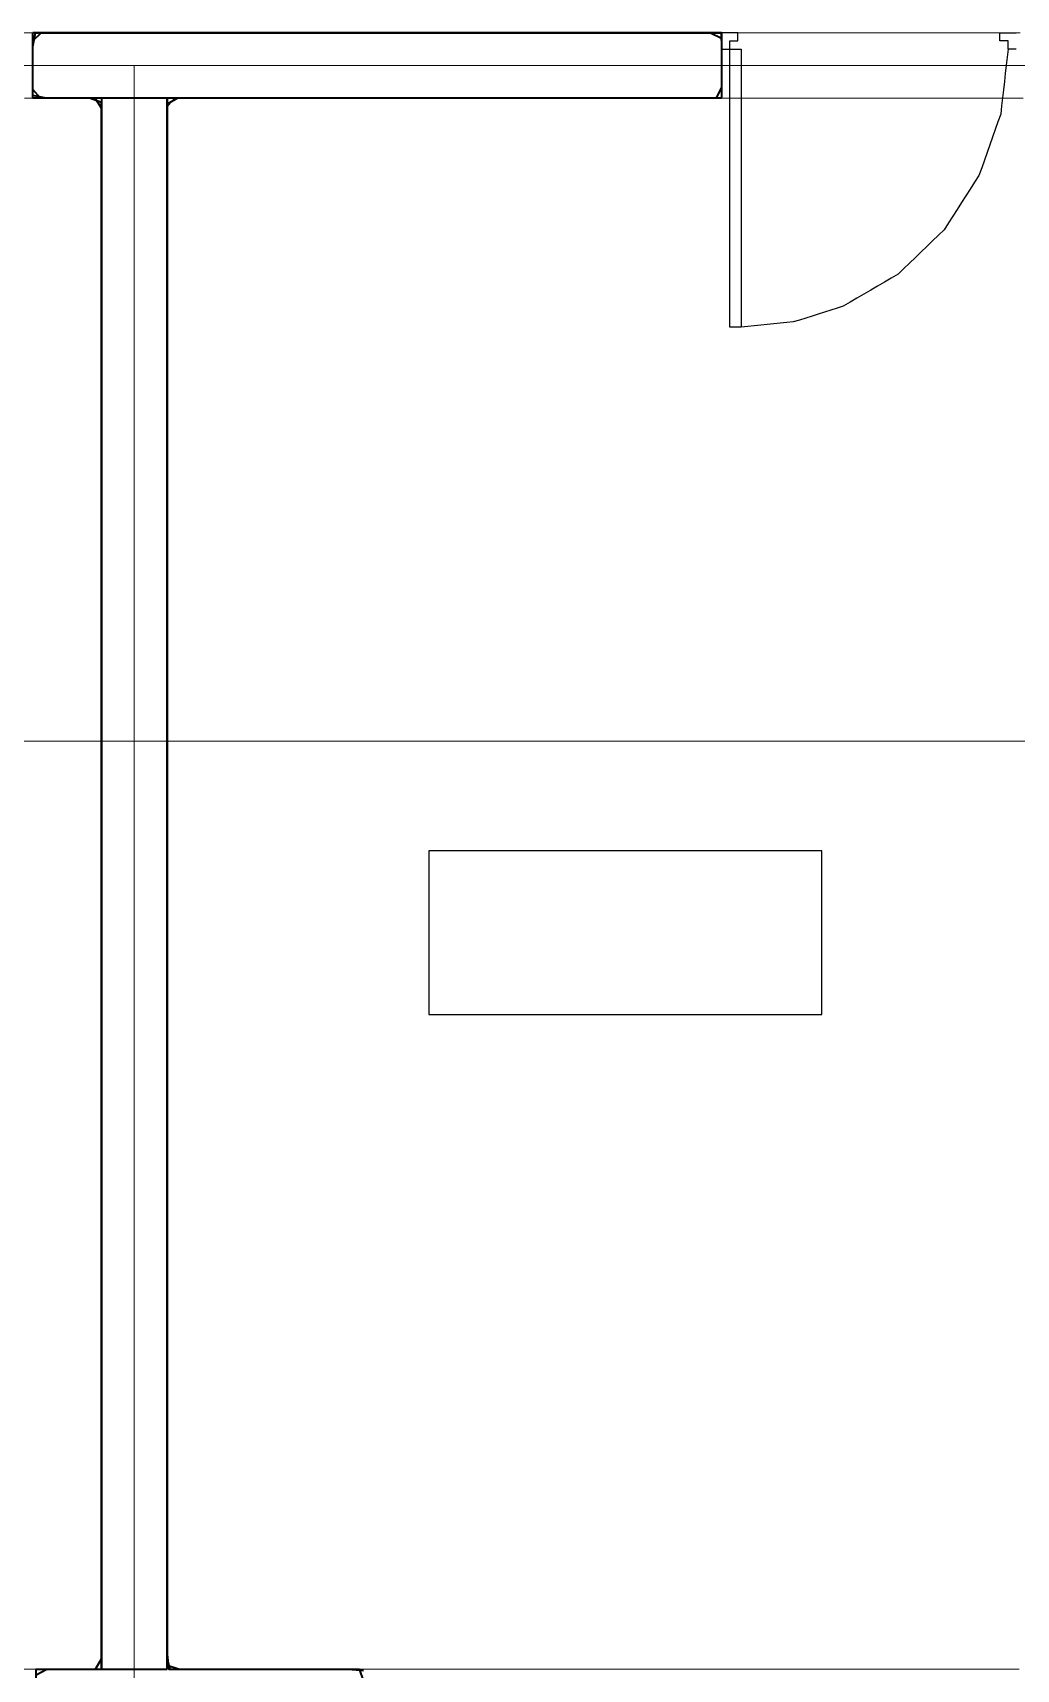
# Model space of a CAD drawing. Header units: metres. Extents: x -15 to 373, y -62 to 319.
# Drawn here: x 124.2 to 154.2, y 66.5 to 116.5 of the extents above; entities that cross this region are included whole.
import ezdxf

# ---------------------------------------------------------------- set-up
doc = ezdxf.new("R2010")
doc.units = ezdxf.units.M
for name, color, linetype in [('A-ANNO', 7, 'Continuous'), ('A-DOOR', 7, 'Continuous'), ('A-MAT', 7, 'Continuous'), ('A-WALL', 7, 'Continuous')]:
    doc.layers.add(name, color=color, linetype=linetype)

msp = doc.modelspace()

# ---------------------------------------------------------------- linework, layer by layer
at = {"linetype": 'Continuous', "lineweight": 25}
msp.add_lwpolyline([(136.307, 86.461), (148.307, 86.461), (148.307, 91.461), (136.307, 91.461), (136.307, 86.461)], close=True, dxfattribs=at)
at = {"layer": 'A-ANNO', "linetype": 'Continuous', "lineweight": 18, "true_color": 0x000000}
for p, q in [((20.207, 115.461), (280.686, 115.461)), ((127.307, 115.461), (127.307, 51.827)), ((43.31, 94.818), (293.307, 94.818))]:
    msp.add_line(p, q, dxfattribs=at)
at = {"layer": 'A-DOOR', "linetype": 'Continuous', "lineweight": 25, "true_color": 0x000000}
for points in [[(145.742, 116.461), (145.679, 116.461), (145.617, 116.461), (145.554, 116.461), (145.492, 116.461), (145.429, 116.461), (145.367, 116.461), (145.304, 116.461), (145.242, 116.461)], [(145.492, 116.211), (145.523, 116.211), (145.554, 116.211), (145.585, 116.211), (145.617, 116.211), (145.648, 116.211), (145.679, 116.211), (145.71, 116.211), (145.742, 116.211)], [(145.492, 115.961), (145.492, 115.992), (145.492, 116.023), (145.492, 116.054), (145.492, 116.086), (145.492, 116.117), (145.492, 116.148), (145.492, 116.179), (145.492, 116.211)], [(145.742, 116.211), (145.742, 116.242), (145.742, 116.273), (145.742, 116.304), (145.742, 116.336), (145.742, 116.367), (145.742, 116.398), (145.742, 116.429), (145.742, 116.461)], [(153.742, 116.461), (153.804, 116.461), (153.867, 116.461), (153.929, 116.461), (153.992, 116.461), (154.054, 116.461), (154.117, 116.461), (154.179, 116.461), (154.242, 116.461)], [(153.742, 116.211), (153.742, 116.242), (153.742, 116.273), (153.742, 116.304), (153.742, 116.336), (153.742, 116.367), (153.742, 116.398), (153.742, 116.429), (153.742, 116.461)], [(153.992, 116.211), (153.96, 116.211), (153.929, 116.211), (153.898, 116.211), (153.867, 116.211), (153.835, 116.211), (153.804, 116.211), (153.773, 116.211), (153.742, 116.211)], [(153.992, 115.961), (153.992, 115.992), (153.992, 116.023), (153.992, 116.054), (153.992, 116.086), (153.992, 116.117), (153.992, 116.148), (153.992, 116.179), (153.992, 116.211)], [(145.242, 115.961), (145.273, 115.961), (145.304, 115.961), (145.335, 115.961), (145.367, 115.961), (145.398, 115.961), (145.429, 115.961), (145.46, 115.961), (145.492, 115.961)], [(145.492, 107.461), (145.492, 107.961), (145.492, 108.461), (145.492, 108.961), (145.492, 109.461), (145.492, 109.961), (145.492, 110.461), (145.492, 110.961), (145.492, 111.461), (145.492, 111.961), (145.492, 112.461), (145.492, 112.961), (145.492, 113.461), (145.492, 113.961), (145.492, 114.461), (145.492, 114.961), (145.492, 115.461), (145.492, 115.961)], [(145.492, 115.961), (145.535, 115.961), (145.579, 115.961), (145.623, 115.961), (145.667, 115.961), (145.71, 115.961), (145.754, 115.961), (145.798, 115.961), (145.842, 115.961)], [(145.842, 115.961), (145.842, 115.461), (145.842, 114.961), (145.842, 114.461), (145.842, 113.961), (145.842, 113.461), (145.842, 112.961), (145.842, 112.461), (145.842, 111.961), (145.842, 111.461), (145.842, 110.961), (145.842, 110.461), (145.842, 109.961), (145.842, 109.461), (145.842, 108.961), (145.842, 108.461), (145.842, 107.961), (145.842, 107.461)], [(153.992, 115.961), (153.963, 115.713), (153.935, 115.465), (153.907, 115.217), (153.879, 114.969), (153.851, 114.72), (153.823, 114.472), (153.795, 114.224), (153.766, 113.976)], [(154.242, 115.961), (154.21, 115.961), (154.179, 115.961), (154.148, 115.961), (154.117, 115.961), (154.085, 115.961), (154.054, 115.961), (154.023, 115.961), (153.992, 115.961)], [(153.766, 113.976), (153.684, 113.742), (153.601, 113.508), (153.518, 113.273), (153.435, 113.039), (153.352, 112.805), (153.269, 112.57), (153.186, 112.336), (153.103, 112.102)], [(153.103, 112.102), (152.97, 111.894), (152.837, 111.686), (152.704, 111.479), (152.571, 111.271), (152.438, 111.063), (152.305, 110.856), (152.172, 110.648), (152.039, 110.44)], [(152.039, 110.44), (151.863, 110.271), (151.687, 110.101), (151.511, 109.932), (151.335, 109.762), (151.16, 109.593), (150.984, 109.423), (150.808, 109.254), (150.632, 109.084)], [(150.632, 109.084), (150.423, 108.962), (150.214, 108.84), (150.005, 108.718), (149.796, 108.596), (149.587, 108.474), (149.378, 108.352), (149.169, 108.23), (148.96, 108.108)], [(148.96, 108.108), (148.769, 108.047), (148.578, 107.987), (148.387, 107.926), (148.196, 107.866), (148.005, 107.805), (147.814, 107.745), (147.623, 107.684), (147.432, 107.624)], [(147.432, 107.624), (147.233, 107.604), (147.034, 107.583), (146.835, 107.563), (146.637, 107.542), (146.438, 107.522), (146.239, 107.501), (146.04, 107.481), (145.842, 107.461)], [(145.842, 107.461), (145.798, 107.461), (145.754, 107.461), (145.71, 107.461), (145.667, 107.461), (145.623, 107.461), (145.579, 107.461), (145.535, 107.461), (145.492, 107.461)]]:
    msp.add_lwpolyline(points, dxfattribs=at)
at = {"layer": 'A-MAT', "linetype": 'Continuous', "lineweight": 18, "true_color": 0x000000}
for points in [[(154.366, 116.461), (153.867, 116.461), (153.367, 116.461), (152.868, 116.461), (152.368, 116.461), (151.869, 116.461), (151.369, 116.461), (150.87, 116.461), (150.37, 116.461), (149.871, 116.461), (149.371, 116.461), (148.872, 116.461), (148.372, 116.461), (147.873, 116.461), (147.373, 116.461), (146.874, 116.461), (146.375, 116.461), (145.875, 116.461), (145.376, 116.461), (144.876, 116.461), (144.377, 116.461), (143.877, 116.461), (143.378, 116.461), (142.878, 116.461), (142.379, 116.461), (141.879, 116.461), (141.38, 116.461), (140.88, 116.461), (140.381, 116.461), (139.881, 116.461), (139.382, 116.461), (138.882, 116.461), (138.383, 116.461), (137.883, 116.461), (137.384, 116.461), (136.884, 116.461), (136.385, 116.461), (135.885, 116.461), (135.386, 116.461), (134.887, 116.461), (134.387, 116.461), (133.888, 116.461), (133.388, 116.461), (132.889, 116.461), (132.389, 116.461), (131.89, 116.461), (131.39, 116.461), (130.891, 116.461), (130.391, 116.461), (129.892, 116.461), (129.392, 116.461), (128.893, 116.461), (128.393, 116.461), (127.894, 116.461), (127.394, 116.461), (126.895, 116.461), (126.395, 116.461), (125.896, 116.461), (125.396, 116.461), (124.897, 116.461), (124.398, 116.461), (123.898, 116.461)], [(123.955, 114.461), (124.453, 114.461), (124.951, 114.461), (125.45, 114.461), (125.948, 114.461), (126.307, 114.321), (126.307, 113.822), (126.307, 113.324), (126.307, 112.826), (126.307, 112.327), (126.307, 111.829), (126.307, 111.331), (126.307, 110.832), (126.307, 110.334), (126.307, 109.836), (126.307, 109.337), (126.307, 108.839), (126.307, 108.34), (126.307, 107.842), (126.307, 107.344), (126.307, 106.845), (126.307, 106.347), (126.307, 105.849), (126.307, 105.35), (126.307, 104.852), (126.307, 104.354), (126.307, 103.855), (126.307, 103.357), (126.307, 102.858), (126.307, 102.36), (126.307, 101.862), (126.307, 101.363), (126.307, 100.865), (126.307, 100.367), (126.307, 99.868), (126.307, 99.37), (126.307, 98.872), (126.307, 98.373), (126.307, 97.875), (126.307, 97.377), (126.307, 96.878), (126.307, 96.38), (126.307, 95.881), (126.307, 95.383), (126.307, 94.885), (126.307, 94.386), (126.307, 93.888), (126.307, 93.39), (126.307, 92.891), (126.307, 92.393), (126.307, 91.895), (126.307, 91.396), (126.307, 90.898), (126.307, 90.399), (126.307, 89.901), (126.307, 89.403), (126.307, 88.904), (126.307, 88.406), (126.307, 87.908), (126.307, 87.409), (126.307, 86.911), (126.307, 86.413), (126.307, 85.914), (126.307, 85.416), (126.307, 84.917), (126.307, 84.419), (126.307, 83.921), (126.307, 83.422), (126.307, 82.924), (126.307, 82.426), (126.307, 81.927), (126.307, 81.429), (126.307, 80.931), (126.307, 80.432), (126.307, 79.934), (126.307, 79.436), (126.307, 78.937), (126.307, 78.439), (126.307, 77.94), (126.307, 77.442), (126.307, 76.944), (126.307, 76.445), (126.307, 75.947), (126.307, 75.449), (126.307, 74.95), (126.307, 74.452), (126.307, 73.954), (126.307, 73.455), (126.307, 72.957), (126.307, 72.458), (126.307, 71.96), (126.307, 71.462), (126.307, 70.963), (126.307, 70.465), (126.307, 69.967), (126.307, 69.468), (126.307, 68.97), (126.307, 68.472), (126.307, 67.973), (126.307, 67.475), (126.307, 66.977), (126.307, 66.478), (125.826, 66.461), (125.327, 66.461), (124.829, 66.461), (124.331, 66.461), (123.832, 66.461)], [(154.331, 66.461), (153.832, 66.461), (153.334, 66.461), (152.836, 66.461), (152.337, 66.461), (151.839, 66.461), (151.34, 66.461), (150.842, 66.461), (150.344, 66.461), (149.845, 66.461), (149.347, 66.461), (148.849, 66.461), (148.35, 66.461), (147.852, 66.461), (147.354, 66.461), (146.855, 66.461), (146.357, 66.461), (145.858, 66.461), (145.36, 66.461), (144.862, 66.461), (144.363, 66.461), (143.865, 66.461), (143.367, 66.461), (142.868, 66.461), (142.37, 66.461), (141.872, 66.461), (141.373, 66.461), (141.373, 66.461), (140.875, 66.461), (140.377, 66.461), (139.878, 66.461), (139.38, 66.461), (138.881, 66.461), (138.383, 66.461), (137.885, 66.461), (137.386, 66.461), (136.888, 66.461), (136.39, 66.461), (135.891, 66.461), (135.393, 66.461), (134.895, 66.461), (134.396, 66.461), (133.898, 66.461), (133.399, 66.461), (132.901, 66.461), (132.403, 66.461), (131.904, 66.461), (131.406, 66.461), (130.908, 66.461), (130.409, 66.461), (129.911, 66.461), (129.413, 66.461), (128.914, 66.461), (128.416, 66.461), (128.307, 66.85), (128.307, 67.348), (128.307, 67.846), (128.307, 68.345), (128.307, 68.843), (128.307, 69.342), (128.307, 69.84), (128.307, 70.338), (128.307, 70.837), (128.307, 71.335), (128.307, 71.833), (128.307, 72.332), (128.307, 72.83), (128.307, 73.328), (128.307, 73.827), (128.307, 74.325), (128.307, 74.824), (128.307, 75.322), (128.307, 75.82), (128.307, 76.319), (128.307, 76.817), (128.307, 77.315), (128.307, 77.814), (128.307, 78.312), (128.307, 78.81), (128.307, 79.309), (128.307, 79.807), (128.307, 80.305), (128.307, 80.804), (128.307, 81.302), (128.307, 81.801), (128.307, 82.299), (128.307, 82.797), (128.307, 83.296), (128.307, 83.794), (128.307, 84.292), (128.307, 84.791), (128.307, 85.289), (128.307, 85.787), (128.307, 86.286), (128.307, 86.784), (128.307, 87.283), (128.307, 87.781), (128.307, 88.279), (128.307, 88.778), (128.307, 89.276), (128.307, 89.774), (128.307, 90.273), (128.307, 90.771), (128.307, 91.269), (128.307, 91.768), (128.307, 92.266), (128.307, 92.764), (128.307, 93.263), (128.307, 93.761), (128.307, 94.26), (128.307, 94.758), (128.307, 95.256), (128.307, 95.755), (128.307, 96.253), (128.307, 96.751), (128.307, 97.25), (128.307, 97.748), (128.307, 98.246), (128.307, 98.745), (128.307, 99.243), (128.307, 99.742), (128.307, 100.24), (128.307, 100.738), (128.307, 101.237), (128.307, 101.735), (128.307, 102.233), (128.307, 102.732), (128.307, 103.23), (128.307, 103.728), (128.307, 104.227), (128.307, 104.725), (128.307, 105.224), (128.307, 105.722), (128.307, 106.22), (128.307, 106.719), (128.307, 107.217), (128.307, 107.715), (128.307, 108.214), (128.307, 108.712), (128.307, 109.21), (128.307, 109.709), (128.307, 110.207), (128.307, 110.705), (128.307, 111.204), (128.307, 111.702), (128.307, 112.201), (128.307, 112.699), (128.307, 113.197), (128.307, 113.696), (128.307, 114.194), (128.538, 114.461), (129.037, 114.461), (129.535, 114.461), (130.033, 114.461), (130.532, 114.461), (131.03, 114.461), (131.528, 114.461), (132.027, 114.461), (132.525, 114.461), (133.024, 114.461), (133.522, 114.461), (134.02, 114.461), (134.519, 114.461), (135.017, 114.461), (135.515, 114.461), (136.014, 114.461), (136.512, 114.461), (137.01, 114.461), (137.509, 114.461), (138.007, 114.461), (138.505, 114.461), (139.004, 114.461), (139.502, 114.461), (140.001, 114.461), (140.499, 114.461), (140.997, 114.461), (141.496, 114.461), (141.994, 114.461), (142.492, 114.461), (142.991, 114.461), (143.489, 114.461), (143.987, 114.461), (144.486, 114.461), (144.984, 114.461), (145.483, 114.461), (145.981, 114.461), (146.479, 114.461), (146.978, 114.461), (147.476, 114.461), (147.974, 114.461), (148.473, 114.461), (148.971, 114.461), (149.469, 114.461), (149.968, 114.461), (150.466, 114.461), (150.964, 114.461), (151.463, 114.461), (151.961, 114.461), (152.46, 114.461), (152.958, 114.461), (153.456, 114.461), (153.955, 114.461), (154.453, 114.461)]]:
    msp.add_lwpolyline(points, dxfattribs=at)
at = {"layer": 'A-WALL', "linetype": 'Continuous', "lineweight": 35, "true_color": 0x000000}
for points in [[(124.207, 114.461), (124.207, 114.711), (124.207, 114.961), (124.207, 115.211), (124.207, 115.461), (124.207, 115.711), (124.207, 115.961), (124.207, 116.211), (124.207, 116.461)], [(145.242, 116.461), (144.752, 116.461), (144.263, 116.461), (143.774, 116.461), (143.285, 116.461), (142.796, 116.461), (142.306, 116.461), (141.817, 116.461), (141.328, 116.461), (140.839, 116.461), (140.35, 116.461), (139.861, 116.461), (139.371, 116.461), (138.882, 116.461), (138.393, 116.461), (137.904, 116.461), (137.415, 116.461), (136.925, 116.461), (136.436, 116.461), (135.947, 116.461), (135.458, 116.461), (134.969, 116.461), (134.479, 116.461), (133.99, 116.461), (133.501, 116.461), (133.012, 116.461), (132.523, 116.461), (132.034, 116.461), (131.544, 116.461), (131.055, 116.461), (130.566, 116.461), (130.077, 116.461), (129.588, 116.461), (129.098, 116.461), (128.609, 116.461), (128.12, 116.461), (127.631, 116.461), (127.142, 116.461), (126.652, 116.461), (126.163, 116.461), (125.674, 116.461), (125.185, 116.461), (124.696, 116.461), (124.207, 116.461)], [(124.307, 65.962), (124.307, 66.461), (124.307, 66.461), (124.806, 66.461), (125.304, 66.461), (125.803, 66.461), (126.302, 66.461), (126.307, 66.954), (126.307, 67.453), (126.307, 67.952), (126.307, 68.45), (126.307, 68.949), (126.307, 69.448), (126.307, 69.946), (126.307, 70.445), (126.307, 70.944), (126.307, 71.442), (126.307, 71.941), (126.307, 72.44), (126.307, 72.939), (126.307, 73.437), (126.307, 73.936), (126.307, 74.435), (126.307, 74.933), (126.307, 75.432), (126.307, 75.931), (126.307, 76.429), (126.307, 76.928), (126.307, 77.427), (126.307, 77.925), (126.307, 78.424), (126.307, 78.923), (126.307, 79.421), (126.307, 79.92), (126.307, 80.419), (126.307, 80.917), (126.307, 81.416), (126.307, 81.915), (126.307, 82.413), (126.307, 82.912), (126.307, 83.411), (126.307, 83.909), (126.307, 84.408), (126.307, 84.907), (126.307, 85.405), (126.307, 85.904), (126.307, 86.403), (126.307, 86.901), (126.307, 87.4), (126.307, 87.899), (126.307, 88.397), (126.307, 88.896), (126.307, 89.395), (126.307, 89.894), (126.307, 90.392), (126.307, 90.891), (126.307, 91.39), (126.307, 91.888), (126.307, 92.387), (126.307, 92.886), (126.307, 93.384), (126.307, 93.883), (126.307, 94.382), (126.307, 94.88), (126.307, 95.379), (126.307, 95.878), (126.307, 96.376), (126.307, 96.875), (126.307, 97.374), (126.307, 97.872), (126.307, 98.371), (126.307, 98.87), (126.307, 99.368), (126.307, 99.867), (126.307, 100.366), (126.307, 100.864), (126.307, 101.363), (126.307, 101.862), (126.307, 102.36), (126.307, 102.859), (126.307, 103.358), (126.307, 103.856), (126.307, 104.355), (126.307, 104.854), (126.307, 105.353), (126.307, 105.851), (126.307, 106.35), (126.307, 106.849), (126.307, 107.347), (126.307, 107.846), (126.307, 108.345), (126.307, 108.843), (126.307, 109.342), (126.307, 109.841), (126.307, 110.339), (126.307, 110.838), (126.307, 111.337), (126.307, 111.835), (126.307, 112.334), (126.307, 112.833), (126.307, 113.331), (126.307, 113.83), (126.307, 114.329), (125.941, 114.461), (125.442, 114.461), (124.943, 114.461), (124.445, 114.461), (124.207, 114.722), (124.207, 115.221), (124.207, 115.719), (124.207, 116.218), (124.463, 116.461), (124.961, 116.461), (125.46, 116.461), (125.959, 116.461), (126.457, 116.461), (126.956, 116.461), (127.455, 116.461), (127.954, 116.461), (128.452, 116.461), (128.951, 116.461), (129.45, 116.461), (129.948, 116.461), (130.447, 116.461), (130.946, 116.461), (131.444, 116.461), (131.943, 116.461), (132.442, 116.461), (132.94, 116.461), (133.439, 116.461), (133.938, 116.461), (134.436, 116.461), (134.935, 116.461), (135.434, 116.461), (135.932, 116.461), (136.431, 116.461), (136.93, 116.461), (137.428, 116.461), (137.927, 116.461), (138.426, 116.461), (138.924, 116.461), (139.423, 116.461), (139.922, 116.461), (140.42, 116.461), (140.919, 116.461), (141.418, 116.461), (141.916, 116.461), (142.415, 116.461), (142.914, 116.461), (143.413, 116.461), (143.911, 116.461), (144.41, 116.461), (144.909, 116.461), (145.242, 116.296), (145.242, 115.797), (145.242, 115.298), (145.242, 114.8), (145.082, 114.461), (144.583, 114.461), (144.085, 114.461), (143.586, 114.461), (143.087, 114.461), (142.589, 114.461), (142.09, 114.461), (141.591, 114.461), (141.093, 114.461), (140.594, 114.461), (140.095, 114.461), (139.597, 114.461), (139.098, 114.461), (138.599, 114.461), (138.101, 114.461), (137.602, 114.461), (137.103, 114.461), (136.605, 114.461), (136.106, 114.461), (135.607, 114.461), (135.109, 114.461), (134.61, 114.461), (134.111, 114.461), (133.613, 114.461), (133.114, 114.461), (132.615, 114.461), (132.116, 114.461), (131.618, 114.461), (131.119, 114.461), (130.62, 114.461), (130.122, 114.461), (129.623, 114.461), (129.124, 114.461), (128.626, 114.461), (128.307, 114.281), (128.307, 113.782), (128.307, 113.284), (128.307, 112.785), (128.307, 112.286), (128.307, 111.788), (128.307, 111.289), (128.307, 110.79), (128.307, 110.292), (128.307, 109.793), (128.307, 109.294), (128.307, 108.796), (128.307, 108.297), (128.307, 107.798), (128.307, 107.3), (128.307, 106.801), (128.307, 106.302), (128.307, 105.804), (128.307, 105.305), (128.307, 104.806), (128.307, 104.308), (128.307, 103.809), (128.307, 103.31), (128.307, 102.811), (128.307, 102.313), (128.307, 101.814), (128.307, 101.315), (128.307, 100.817), (128.307, 100.318), (128.307, 99.819), (128.307, 99.321), (128.307, 98.822), (128.307, 98.323), (128.307, 97.825), (128.307, 97.326), (128.307, 96.827), (128.307, 96.329), (128.307, 95.83), (128.307, 95.331), (128.307, 94.833), (128.307, 94.334), (128.307, 93.835), (128.307, 93.337), (128.307, 92.838), (128.307, 92.339), (128.307, 91.841), (128.307, 91.342), (128.307, 90.843), (128.307, 90.345), (128.307, 89.846), (128.307, 89.347), (128.307, 88.849), (128.307, 88.35), (128.307, 87.851), (128.307, 87.353), (128.307, 86.854), (128.307, 86.355), (128.307, 85.856), (128.307, 85.358), (128.307, 84.859), (128.307, 84.36), (128.307, 83.862), (128.307, 83.363), (128.307, 82.864), (128.307, 82.366), (128.307, 81.867), (128.307, 81.368), (128.307, 80.87), (128.307, 80.371), (128.307, 79.872), (128.307, 79.374), (128.307, 78.875), (128.307, 78.376), (128.307, 77.878), (128.307, 77.379), (128.307, 76.88), (128.307, 76.382), (128.307, 75.883), (128.307, 75.384), (128.307, 74.886), (128.307, 74.387), (128.307, 73.888), (128.307, 73.39), (128.307, 72.891), (128.307, 72.392), (128.307, 71.894), (128.307, 71.395), (128.307, 70.896), (128.307, 70.397), (128.307, 69.899), (128.307, 69.4), (128.307, 68.901), (128.307, 68.403), (128.307, 67.904), (128.307, 67.405), (128.307, 66.907), (128.36, 66.461), (128.859, 66.461), (129.357, 66.461), (129.856, 66.461), (130.355, 66.461), (130.853, 66.461), (131.352, 66.461), (131.851, 66.461), (132.349, 66.461), (132.848, 66.461), (133.347, 66.461), (133.845, 66.461), (134.307, 66.424)], [(124.307, 66.287), (124.632, 66.461), (125.13, 66.461), (125.629, 66.461), (126.128, 66.461), (126.307, 66.78), (126.307, 67.279), (126.307, 67.778), (126.307, 68.276), (126.307, 68.775), (126.307, 69.274), (126.307, 69.772), (126.307, 70.271), (126.307, 70.77), (126.307, 71.268), (126.307, 71.767), (126.307, 72.266), (126.307, 72.764), (126.307, 73.263), (126.307, 73.762), (126.307, 74.26), (126.307, 74.759), (126.307, 75.258), (126.307, 75.756), (126.307, 76.255), (126.307, 76.754), (126.307, 77.252), (126.307, 77.751), (126.307, 78.25), (126.307, 78.748), (126.307, 79.247), (126.307, 79.746), (126.307, 80.244), (126.307, 80.743), (126.307, 81.242), (126.307, 81.741), (126.307, 82.239), (126.307, 82.738), (126.307, 83.237), (126.307, 83.735), (126.307, 84.234), (126.307, 84.733), (126.307, 85.231), (126.307, 85.73), (126.307, 86.229), (126.307, 86.727), (126.307, 87.226), (126.307, 87.725), (126.307, 88.223), (126.307, 88.722), (126.307, 88.722), (126.307, 89.221), (126.307, 89.719), (126.307, 90.218), (126.307, 90.717), (126.307, 91.215), (126.307, 91.714), (126.307, 92.213), (126.307, 92.711), (126.307, 93.21), (126.307, 93.709), (126.307, 94.207), (126.307, 94.706), (126.307, 95.205), (126.307, 95.703), (126.307, 96.202), (126.307, 96.701), (126.307, 97.2), (126.307, 97.698), (126.307, 98.197), (126.307, 98.696), (126.307, 99.194), (126.307, 99.693), (126.307, 100.192), (126.307, 100.69), (126.307, 101.189), (126.307, 101.688), (126.307, 102.186), (126.307, 102.685), (126.307, 103.184), (126.307, 103.682), (126.307, 104.181), (126.307, 104.68), (126.307, 105.178), (126.307, 105.677), (126.307, 106.176), (126.307, 106.674), (126.307, 107.173), (126.307, 107.672), (126.307, 108.17), (126.307, 108.669), (126.307, 109.168), (126.307, 109.666), (126.307, 110.165), (126.307, 110.664), (126.307, 111.162), (126.307, 111.661), (126.307, 112.16), (126.307, 112.658), (126.307, 113.157), (126.307, 113.656), (126.307, 114.155), (126.115, 114.461), (125.616, 114.461), (125.117, 114.461), (124.619, 114.461), (124.207, 114.548), (124.207, 115.047), (124.207, 115.545), (124.207, 116.044), (124.289, 116.461), (124.787, 116.461), (125.286, 116.461), (125.785, 116.461), (126.283, 116.461), (126.782, 116.461), (127.281, 116.461), (127.779, 116.461), (128.278, 116.461), (128.777, 116.461), (129.275, 116.461), (129.774, 116.461), (130.273, 116.461), (130.771, 116.461), (131.27, 116.461), (131.769, 116.461), (132.267, 116.461), (132.766, 116.461), (133.265, 116.461), (133.763, 116.461), (134.262, 116.461), (134.761, 116.461), (135.26, 116.461), (135.758, 116.461), (136.257, 116.461), (136.756, 116.461), (137.254, 116.461), (137.753, 116.461), (138.252, 116.461), (138.75, 116.461), (139.249, 116.461), (139.748, 116.461), (140.246, 116.461), (140.745, 116.461), (141.244, 116.461), (141.742, 116.461), (142.241, 116.461), (142.74, 116.461), (143.238, 116.461), (143.737, 116.461), (144.236, 116.461), (144.734, 116.461), (145.233, 116.461), (145.242, 115.971), (145.242, 115.473), (145.242, 114.974), (145.242, 114.475), (144.758, 114.461), (144.259, 114.461), (143.76, 114.461), (143.262, 114.461), (142.763, 114.461), (142.264, 114.461), (141.766, 114.461), (141.267, 114.461), (140.768, 114.461), (140.269, 114.461), (139.771, 114.461), (139.272, 114.461), (138.773, 114.461), (138.275, 114.461), (137.776, 114.461), (137.277, 114.461), (136.779, 114.461), (136.28, 114.461), (135.781, 114.461), (135.283, 114.461), (134.784, 114.461), (134.285, 114.461), (133.787, 114.461), (133.288, 114.461), (132.789, 114.461), (132.291, 114.461), (131.792, 114.461), (131.293, 114.461), (130.795, 114.461), (130.296, 114.461), (129.797, 114.461), (129.299, 114.461), (128.8, 114.461), (128.307, 114.455), (128.307, 113.957), (128.307, 113.458), (128.307, 112.959), (128.307, 112.461), (128.307, 111.962), (128.307, 111.463), (128.307, 110.964), (128.307, 110.466), (128.307, 109.967), (128.307, 109.468), (128.307, 108.97), (128.307, 108.471), (128.307, 107.972), (128.307, 107.474), (128.307, 106.975), (128.307, 106.476), (128.307, 105.978), (128.307, 105.479), (128.307, 104.98), (128.307, 104.482), (128.307, 103.983), (128.307, 103.484), (128.307, 102.986), (128.307, 102.487), (128.307, 101.988), (128.307, 101.49), (128.307, 100.991), (128.307, 100.492), (128.307, 99.994), (128.307, 99.495), (128.307, 98.996), (128.307, 98.498), (128.307, 97.999), (128.307, 97.5), (128.307, 97.002), (128.307, 96.503), (128.307, 96.004), (128.307, 95.506), (128.307, 95.007), (128.307, 94.508), (128.307, 94.009), (128.307, 93.511), (128.307, 93.012), (128.307, 92.513), (128.307, 92.015), (128.307, 91.516), (128.307, 91.017), (128.307, 90.519), (128.307, 90.02), (128.307, 89.521), (128.307, 89.023), (128.307, 88.524), (128.307, 88.025), (128.307, 87.527), (128.307, 87.028), (128.307, 86.529), (128.307, 86.031), (128.307, 85.532), (128.307, 85.033), (128.307, 84.535), (128.307, 84.036), (128.307, 83.537), (128.307, 83.039), (128.307, 82.54), (128.307, 82.041), (128.307, 81.543), (128.307, 81.044), (128.307, 80.545), (128.307, 80.047), (128.307, 79.548), (128.307, 79.049), (128.307, 78.55), (128.307, 78.052), (128.307, 77.553), (128.307, 77.054), (128.307, 76.556), (128.307, 76.057), (128.307, 75.558), (128.307, 75.06), (128.307, 74.561), (128.307, 74.062), (128.307, 73.564), (128.307, 73.065), (128.307, 72.566), (128.307, 72.068), (128.307, 71.569), (128.307, 71.07), (128.307, 70.572), (128.307, 70.073), (128.307, 69.574), (128.307, 69.076), (128.307, 68.577), (128.307, 68.078), (128.307, 67.58), (128.307, 67.081), (128.307, 66.582), (128.684, 66.461), (129.183, 66.461), (129.682, 66.461), (130.18, 66.461), (130.679, 66.461), (131.178, 66.461), (131.676, 66.461), (132.175, 66.461), (132.674, 66.461), (133.173, 66.461), (133.671, 66.461), (134.17, 66.461), (134.307, 66.099)], [(145.242, 116.461), (145.242, 116.211), (145.242, 115.961), (145.242, 115.711), (145.242, 115.461), (145.242, 115.211), (145.242, 114.961), (145.242, 114.711), (145.242, 114.461)], [(145.242, 114.461), (144.752, 114.461), (144.263, 114.461), (143.774, 114.461), (143.285, 114.461), (142.796, 114.461), (142.306, 114.461), (141.817, 114.461), (141.328, 114.461), (140.839, 114.461), (140.35, 114.461), (139.861, 114.461), (139.371, 114.461), (138.882, 114.461), (138.393, 114.461), (137.904, 114.461), (137.415, 114.461), (136.925, 114.461), (136.436, 114.461), (135.947, 114.461), (135.458, 114.461), (134.969, 114.461), (134.479, 114.461), (133.99, 114.461), (133.501, 114.461), (133.012, 114.461), (132.523, 114.461), (132.034, 114.461), (131.544, 114.461), (131.055, 114.461), (130.566, 114.461), (130.077, 114.461), (129.588, 114.461), (129.098, 114.461), (128.609, 114.461), (128.12, 114.461), (127.631, 114.461), (127.142, 114.461), (126.652, 114.461), (126.163, 114.461), (125.674, 114.461), (125.185, 114.461), (124.696, 114.461), (124.207, 114.461)], [(126.307, 114.461), (126.307, 113.961), (126.307, 113.461), (126.307, 112.961), (126.307, 112.461), (126.307, 111.961), (126.307, 111.461), (126.307, 110.961), (126.307, 110.461), (126.307, 109.961), (126.307, 109.461), (126.307, 108.961), (126.307, 108.461), (126.307, 107.961), (126.307, 107.461), (126.307, 106.961), (126.307, 106.461), (126.307, 105.961), (126.307, 105.461), (126.307, 104.961), (126.307, 104.461), (126.307, 103.961), (126.307, 103.461), (126.307, 102.961), (126.307, 102.461), (126.307, 101.961), (126.307, 101.461), (126.307, 100.961), (126.307, 100.461), (126.307, 99.961), (126.307, 99.461), (126.307, 98.961), (126.307, 98.461), (126.307, 97.961), (126.307, 97.461), (126.307, 96.961), (126.307, 96.461), (126.307, 95.961), (126.307, 95.461), (126.307, 94.961), (126.307, 94.461), (126.307, 93.961), (126.307, 93.461), (126.307, 92.961), (126.307, 92.461), (126.307, 91.961), (126.307, 91.461), (126.307, 90.961), (126.307, 90.461), (126.307, 89.961), (126.307, 89.461), (126.307, 88.961), (126.307, 88.461), (126.307, 87.961), (126.307, 87.461), (126.307, 86.961), (126.307, 86.461), (126.307, 85.961), (126.307, 85.461), (126.307, 84.961), (126.307, 84.461), (126.307, 83.961), (126.307, 83.461), (126.307, 82.961), (126.307, 82.461), (126.307, 81.961), (126.307, 81.461), (126.307, 80.961), (126.307, 80.461), (126.307, 79.961), (126.307, 79.461), (126.307, 78.961), (126.307, 78.461), (126.307, 77.961), (126.307, 77.461), (126.307, 76.961), (126.307, 76.461), (126.307, 75.961), (126.307, 75.461), (126.307, 74.961), (126.307, 74.461), (126.307, 73.961), (126.307, 73.461), (126.307, 72.961), (126.307, 72.461), (126.307, 71.961), (126.307, 71.461), (126.307, 70.961), (126.307, 70.461), (126.307, 69.961), (126.307, 69.461), (126.307, 68.961), (126.307, 68.461), (126.307, 67.961), (126.307, 67.461), (126.307, 66.961), (126.307, 66.461)], [(128.307, 114.461), (128.057, 114.461), (127.807, 114.461), (127.557, 114.461), (127.307, 114.461), (127.057, 114.461), (126.807, 114.461), (126.557, 114.461), (126.307, 114.461)], [(128.307, 66.461), (128.307, 66.961), (128.307, 67.461), (128.307, 67.961), (128.307, 68.461), (128.307, 68.961), (128.307, 69.461), (128.307, 69.961), (128.307, 70.461), (128.307, 70.961), (128.307, 71.461), (128.307, 71.961), (128.307, 72.461), (128.307, 72.961), (128.307, 73.461), (128.307, 73.961), (128.307, 74.461), (128.307, 74.961), (128.307, 75.461), (128.307, 75.961), (128.307, 76.461), (128.307, 76.961), (128.307, 77.461), (128.307, 77.961), (128.307, 78.461), (128.307, 78.961), (128.307, 79.461), (128.307, 79.961), (128.307, 80.461), (128.307, 80.961), (128.307, 81.461), (128.307, 81.961), (128.307, 82.461), (128.307, 82.961), (128.307, 83.461), (128.307, 83.961), (128.307, 84.461), (128.307, 84.961), (128.307, 85.461), (128.307, 85.961), (128.307, 86.461), (128.307, 86.961), (128.307, 87.461), (128.307, 87.961), (128.307, 88.461), (128.307, 88.961), (128.307, 89.461), (128.307, 89.961), (128.307, 90.461), (128.307, 90.961), (128.307, 91.461), (128.307, 91.961), (128.307, 92.461), (128.307, 92.961), (128.307, 93.461), (128.307, 93.961), (128.307, 94.461), (128.307, 94.961), (128.307, 95.461), (128.307, 95.961), (128.307, 96.461), (128.307, 96.961), (128.307, 97.461), (128.307, 97.961), (128.307, 98.461), (128.307, 98.961), (128.307, 99.461), (128.307, 99.961), (128.307, 100.461), (128.307, 100.961), (128.307, 101.461), (128.307, 101.961), (128.307, 102.461), (128.307, 102.961), (128.307, 103.461), (128.307, 103.961), (128.307, 104.461), (128.307, 104.961), (128.307, 105.461), (128.307, 105.961), (128.307, 106.461), (128.307, 106.961), (128.307, 107.461), (128.307, 107.961), (128.307, 108.461), (128.307, 108.961), (128.307, 109.461), (128.307, 109.961), (128.307, 110.461), (128.307, 110.961), (128.307, 111.461), (128.307, 111.961), (128.307, 112.461), (128.307, 112.961), (128.307, 113.461), (128.307, 113.961), (128.307, 114.461)], [(126.307, 66.461), (126.557, 66.461), (126.807, 66.461), (127.057, 66.461), (127.307, 66.461), (127.557, 66.461), (127.807, 66.461), (128.057, 66.461), (128.307, 66.461)]]:
    msp.add_lwpolyline(points, dxfattribs=at)

doc.saveas('drawing.dxf')
